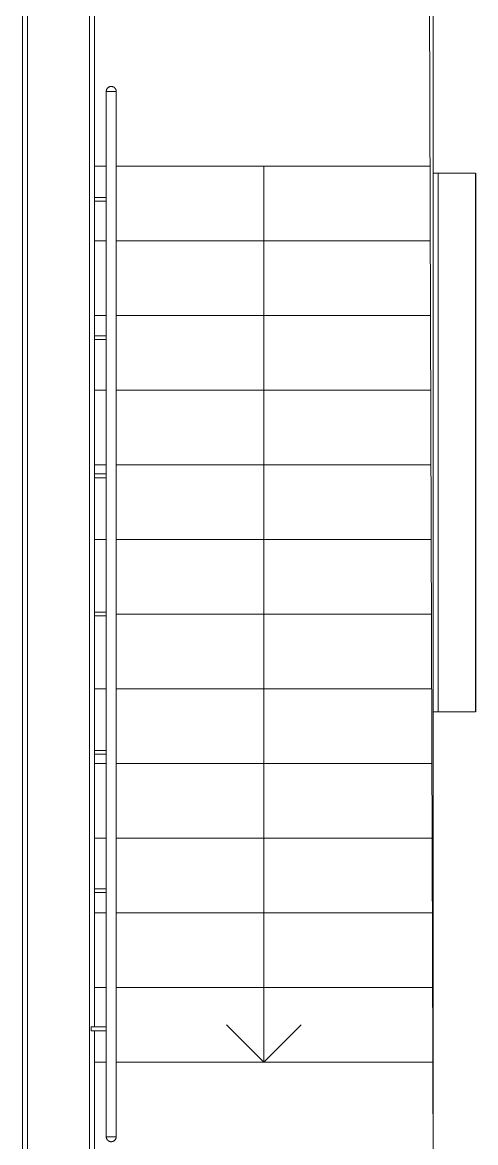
# Model space of a CAD drawing. Header units: millimetres. Extents: x -12447 to 83753, y -46415 to 46712.
# Drawn here: x 43611 to 45432, y 29969 to 34470 of the extents above; entities that cross this region are included whole.
import ezdxf

# ---------------------------------------------------------------- set-up
doc = ezdxf.new("R2010")
doc.units = ezdxf.units.MM
for name, color, linetype, lineweight in [('Лестницы', 7, 'Continuous', 9), ('Ограждение', 7, 'Continuous', 9), ('Перекрытие', 7, 'Continuous', 18), ('Стены внутренние', 7, 'Continuous', 18), ('Стены наружные', 7, 'Continuous', 18), ('Стены несущие', 7, 'Continuous', 30), ('Стены отделка', 7, 'Continuous', 30), ('Стены штриховка', 7, 'Continuous', 9), ('Стрелки вверх', 7, 'Continuous', 18)]:
    doc.layers.add(name, color=color, linetype=linetype, lineweight=lineweight)

# ---------------------------------------------------------------- blocks, each defined once
blk = doc.blocks.new('Тип перил - Перила_Внутренний_-6957739-План полов 1-го этажа')
at = {"layer": 'Ограждение'}
for p, q in [((43947.7, 34192.5), (43947.7, 33909.5)), ((43970, 34192.5), (43965.4, 34192.5)), ((43987.7, 33909.5), (43987.7, 34192.5)), ((43947.7, 33866.9), (43947.7, 30293.8)), ((43987.7, 30293.8), (43987.7, 33866.9)), ((43947.7, 30275.6), (43947.7, 29992.5)), ((43987.7, 29992.5), (43987.7, 30275.6)), ((43965.4, 29992.5), (43970, 29992.5))]:
    blk.add_line(p, q, dxfattribs=at)
at = {"layer": 'Ограждение', "flags": 128}
for points in [[(43947.7, 33866.9), (43947.7, 33869.1), (43947.7, 33871.5), (43947.7, 33873.8), (43947.7, 33876.3), (43947.7, 33878.8), (43947.7, 33881.3), (43947.7, 33883.9), (43947.7, 33886.5), (43947.7, 33889.2), (43947.7, 33891.9), (43947.7, 33894.6), (43947.7, 33897.4), (43947.7, 33900.1), (43947.7, 33902.9), (43947.7, 33905.7), (43947.7, 33908.5), (43947.7, 33909.5)], [(43987.7, 33909.5), (43987.7, 33906.7), (43987.7, 33903.9), (43987.7, 33901.1), (43987.7, 33898.3), (43987.7, 33895.6), (43987.7, 33892.8), (43987.7, 33890.1), (43987.7, 33887.5), (43987.7, 33884.8), (43987.7, 33882.2), (43987.7, 33879.7), (43987.7, 33877.2), (43987.7, 33874.7), (43987.7, 33872.3), (43987.7, 33870), (43987.7, 33867.7), (43987.7, 33866.9)], [(43947.7, 30293.8), (43947.7, 30292.8), (43947.7, 30291.9), (43947.7, 30290.8), (43947.7, 30289.8), (43947.7, 30288.7), (43947.7, 30287.6), (43947.7, 30286.5), (43947.7, 30285.4), (43947.7, 30284.3), (43947.7, 30283.1), (43947.7, 30281.9), (43947.7, 30280.8), (43947.7, 30279.6), (43947.7, 30278.4), (43947.7, 30277.2), (43947.7, 30276), (43947.7, 30275.6)], [(43987.7, 30275.6), (43987.7, 30276.8), (43987.7, 30278), (43987.7, 30279.2), (43987.7, 30280.3), (43987.7, 30281.5), (43987.7, 30282.7), (43987.7, 30283.9), (43987.7, 30285), (43987.7, 30286.1), (43987.7, 30287.2), (43987.7, 30288.3), (43987.7, 30289.4), (43987.7, 30290.5), (43987.7, 30291.5), (43987.7, 30292.5), (43987.7, 30293.5), (43987.7, 30293.8)]]:
    blk.add_lwpolyline(points, dxfattribs=at)
blk = doc.blocks.new('Тип перил - D40-V113-План полов 1-го этажа')
at = {"layer": 'Ограждение', "flags": 128}
for points in [[(0, 20), (0.8, 20), (1.6, 19.9), (2.4, 19.9), (3.2, 19.7), (4, 19.6), (4.8, 19.4), (5.5, 19.2), (6.3, 19), (7, 18.7), (7.8, 18.4), (8.5, 18.1), (9.2, 17.7), (9.9, 17.4), (10.6, 16.9), (11.3, 16.5), (11.9, 16), (12.6, 15.6), (13.2, 15), (13.8, 14.5), (14.3, 13.9), (14.9, 13.3), (15.4, 12.7), (15.9, 12.1), (16.4, 11.5), (16.8, 10.8), (17.2, 10.1), (17.6, 9.4), (18, 8.7), (18.3, 8), (18.6, 7.2), (18.9, 6.5), (19.2, 5.7), (19.4, 5), (19.6, 4.2), (19.7, 3.4), (19.8, 2.6), (19.9, 1.8), (20, 1), (20, 0.2), (20, 0)], [(20, 0), (20, -0.8), (19.9, -1.6), (19.9, -2.4), (19.7, -3.2), (19.6, -4), (19.4, -4.8), (19.2, -5.5), (19, -6.3), (18.7, -7), (18.4, -7.8), (18.1, -8.5), (17.7, -9.2), (17.4, -9.9), (16.9, -10.6), (16.5, -11.3), (16, -11.9), (15.6, -12.6), (15, -13.2), (14.5, -13.8), (13.9, -14.3), (13.3, -14.9), (12.7, -15.4), (12.1, -15.9), (11.5, -16.4), (10.8, -16.8), (10.1, -17.2), (9.4, -17.6), (8.7, -18), (8, -18.3), (7.2, -18.6), (6.5, -18.9), (5.7, -19.2), (5, -19.4), (4.2, -19.6), (3.4, -19.7), (2.6, -19.8), (1.8, -19.9), (1, -20), (0.2, -20), (0, -20)]]:
    blk.add_lwpolyline(points, dxfattribs=at)
blk = doc.blocks.new('Тип перил - D40-V114-План полов 1-го этажа')
at = {"layer": 'Ограждение', "flags": 128}
for points in [[(0, 20), (0.8, 20), (1.6, 19.9), (2.4, 19.9), (3.2, 19.7), (4, 19.6), (4.8, 19.4), (5.5, 19.2), (6.3, 19), (7, 18.7), (7.8, 18.4), (8.5, 18.1), (9.2, 17.7), (9.9, 17.4), (10.6, 16.9), (11.3, 16.5), (11.9, 16), (12.6, 15.6), (13.2, 15), (13.8, 14.5), (14.3, 13.9), (14.9, 13.3), (15.4, 12.7), (15.9, 12.1), (16.4, 11.5), (16.8, 10.8), (17.2, 10.1), (17.6, 9.4), (18, 8.7), (18.3, 8), (18.6, 7.2), (18.9, 6.5), (19.2, 5.7), (19.4, 5), (19.6, 4.2), (19.7, 3.4), (19.8, 2.6), (19.9, 1.8), (20, 1), (20, 0.2), (20, 0)], [(20, 0), (20, -0.8), (19.9, -1.6), (19.9, -2.4), (19.7, -3.2), (19.6, -4), (19.4, -4.8), (19.2, -5.5), (19, -6.3), (18.7, -7), (18.4, -7.8), (18.1, -8.5), (17.7, -9.2), (17.4, -9.9), (16.9, -10.6), (16.5, -11.3), (16, -11.9), (15.6, -12.6), (15, -13.2), (14.5, -13.8), (13.9, -14.3), (13.3, -14.9), (12.7, -15.4), (12.1, -15.9), (11.5, -16.4), (10.8, -16.8), (10.1, -17.2), (9.4, -17.6), (8.7, -18), (8, -18.3), (7.2, -18.6), (6.5, -18.9), (5.7, -19.2), (5, -19.4), (4.2, -19.6), (3.4, -19.7), (2.6, -19.8), (1.8, -19.9), (1, -20), (0.2, -20), (0, -20)]]:
    blk.add_lwpolyline(points, dxfattribs=at)
blk = doc.blocks.new('Тип перил - Перила_Внутренний_-V115-План полов 1-го этажа')
at = {"layer": 'Ограждение'}
for p, q in [((43987.7, 34192.5), (43947.7, 34192.5)), ((43947.7, 34192.5), (43947.7, 33909.5)), ((43987.7, 34192.5), (43987.7, 33909.5)), ((43947.7, 33909.5), (43947.7, 33879.1)), ((43987.7, 33909.5), (43987.7, 33879.1)), ((43947.7, 33879.1), (43947.7, 30306)), ((43987.7, 33879.1), (43987.7, 30306)), ((43947.7, 30275.6), (43947.7, 30306)), ((43987.7, 30275.6), (43987.7, 30306)), ((43947.7, 30275.6), (43947.7, 29992.5)), ((43987.7, 30275.6), (43987.7, 29992.5)), ((43987.7, 29992.5), (43947.7, 29992.5))]:
    blk.add_line(p, q, dxfattribs=at)
blk = doc.blocks.new('ADSK_Ограждение_Опоры_Г_образная - D15 высота60 консоль80-V116-План полов 1-го этажа')
at = {"layer": 'Ограждение'}
for p, q in [((-7.5, 66.9), (-7.5, 20)), ((7.5, 20), (7.5, 66.9))]:
    blk.add_line(p, q, dxfattribs=at)
blk = doc.blocks.new('ADSK_Ограждение_Опоры_Г_образная - D15 высота60 консоль80-16089-План полов 1-го этажа')
at = {"layer": 'Ограждение'}
for p, q in [((-7.5, 80), (-7.5, 20)), ((0, 80), (-7.5, 80)), ((7.5, 80), (0, 80)), ((7.5, 20), (7.5, 80))]:
    blk.add_line(p, q, dxfattribs=at)

msp = doc.modelspace()

# ---------------------------------------------------------------- linework, layer by layer
at = {"layer": 'Лестницы'}
for p, q in [((43947.707, 33892.525), (43900.777, 33892.525)), ((43947.707, 33892.525), (43900.777, 33892.525)), ((45248.988, 33892.525), (43987.707, 33892.525)), ((45248.988, 33892.525), (43987.707, 33892.525)), ((43947.707, 33592.525), (43900.777, 33592.525)), ((43947.707, 33592.525), (43900.777, 33592.525)), ((45249.917, 33592.525), (43987.707, 33592.525)), ((45249.917, 33592.525), (43987.707, 33592.525)), ((43947.707, 33292.525), (43900.777, 33292.525)), ((43947.707, 33292.525), (43900.777, 33292.525)), ((45250.846, 33292.525), (43987.707, 33292.525)), ((45250.846, 33292.525), (43987.707, 33292.525)), ((43947.707, 32992.525), (43900.777, 32992.525)), ((43947.707, 32992.525), (43900.777, 32992.525)), ((45251.775, 32992.525), (43987.707, 32992.525)), ((45251.775, 32992.525), (43987.707, 32992.525)), ((43947.707, 32692.525), (43900.777, 32692.525)), ((43947.707, 32692.525), (43900.777, 32692.525)), ((45252.704, 32692.525), (43987.707, 32692.525)), ((45252.704, 32692.525), (43987.707, 32692.525)), ((43947.707, 32392.525), (43900.777, 32392.525)), ((43947.707, 32392.525), (43900.777, 32392.525)), ((45253.633, 32392.525), (43987.707, 32392.525)), ((45253.633, 32392.525), (43987.707, 32392.525)), ((45254.562, 32092.525), (43987.707, 32092.525)), ((45254.562, 32092.525), (43987.707, 32092.525)), ((43947.707, 31792.525), (43900.777, 31792.525)), ((43947.707, 31792.525), (43900.777, 31792.525)), ((45255.491, 31792.525), (43987.707, 31792.525)), ((45255.491, 31792.525), (43987.707, 31792.525)), ((43947.707, 31492.525), (43900.777, 31492.525)), ((43947.707, 31492.525), (43900.777, 31492.525)), ((45256.42, 31492.525), (43987.707, 31492.525)), ((45256.42, 31492.525), (43987.707, 31492.525)), ((43947.707, 31192.525), (43900.777, 31192.525)), ((43947.707, 31192.525), (43900.777, 31192.525)), ((45257.349, 31192.525), (43987.707, 31192.525)), ((45257.349, 31192.525), (43987.707, 31192.525)), ((43947.707, 30892.525), (43900.777, 30892.525)), ((43947.707, 30892.525), (43900.777, 30892.525)), ((45258.278, 30892.525), (43987.707, 30892.525)), ((45258.278, 30892.525), (43987.707, 30892.525)), ((43947.707, 30592.525), (43900.777, 30592.525)), ((43947.707, 30592.525), (43900.777, 30592.525)), ((45259.207, 30592.525), (43987.707, 30592.525)), ((45259.207, 30592.525), (43987.707, 30592.525)), ((43948.268, 30292.525), (43900.777, 30292.525)), ((45260.136, 30292.525), (43987.64, 30292.525))]:
    msp.add_line(p, q, dxfattribs=at)
at = {"layer": 'Перекрытие'}
for p, q in [((43948.268, 30292.525), (43900.777, 30292.525)), ((45260.136, 30292.525), (43987.64, 30292.525))]:
    msp.add_line(p, q, dxfattribs=at)
at = {"layer": 'Стены внутренние'}
for p, q in [((43630.777, 29624.293), (43630.777, 35634.577)), ((43880.777, 35391.666), (43880.777, 29624.293))]:
    msp.add_line(p, q, dxfattribs=at)
at = {"layer": 'Стены наружные'}
for p, q in [((45261.854, 29737.943), (45219.934, 43274.237)), ((43610.777, 29624.293), (43610.777, 35634.001)), ((45260.854, 33878.813), (45260.854, 35583.813)), ((45261.854, 33863.813), (45261.854, 35598.813)), ((43880.777, 29604.293), (43880.777, 35391.666)), ((43900.777, 35391.666), (43900.777, 30433.338)), ((45260.854, 33878.813), (45261.854, 33878.813)), ((45260.854, 29989.553), (45260.854, 31690.293)), ((45260.854, 31690.293), (45261.854, 31690.293)), ((45261.854, 29965.293), (45261.854, 31700.293)), ((43900.777, 30418.849), (43900.777, 29604.293)), ((45261.854, 29989.553), (45260.854, 29989.553))]:
    msp.add_line(p, q, dxfattribs=at)
at = {"layer": 'Стены несущие'}
msp.add_line((45431.854, 33863.813), (45431.854, 31700.293), dxfattribs=at)
at = {"layer": 'Стены отделка', "lineweight": 9}
for p, q in [((45260.854, 33878.813), (45260.854, 31690.293)), ((45281.854, 33863.813), (45261.854, 33863.813)), ((45261.854, 33863.813), (45261.854, 31700.293)), ((45431.854, 33863.813), (45281.854, 33863.813)), ((45281.854, 31700.293), (45261.854, 31700.293)), ((45431.854, 31700.293), (45281.854, 31700.293)), ((45260.854, 29989.553), (45260.854, 27529.17))]:
    msp.add_line(p, q, dxfattribs=at)
at = {"layer": 'Стены штриховка'}
for p, q in [((45281.854, 31700.293), (45281.854, 33863.813)), ((45281.854, 33863.813), (45281.854, 31700.293))]:
    msp.add_line(p, q, dxfattribs=at)
at = {"layer": 'Стрелки вверх'}
for p, q in [((44581.316, 33892.525), (44581.316, 33592.525)), ((44581.316, 33592.525), (44581.316, 33292.525)), ((44581.316, 33292.525), (44581.316, 32992.525)), ((44581.316, 32992.525), (44581.316, 32692.525)), ((44581.316, 32692.525), (44581.316, 32392.525)), ((44581.316, 32392.525), (44581.316, 32092.525)), ((44581.316, 32092.525), (44581.316, 31792.525)), ((44581.316, 31792.525), (44581.316, 31492.525)), ((44581.316, 31492.525), (44581.316, 31192.525)), ((44581.316, 31192.525), (44581.316, 30892.525)), ((44581.316, 30892.525), (44581.316, 30592.525)), ((44581.316, 30592.525), (44581.316, 30292.525)), ((44581.316, 30292.525), (44431.316, 30442.525)), ((44581.316, 30292.525), (44731.316, 30442.525))]:
    msp.add_line(p, q, dxfattribs=at)

# ---------------------------------------------------------------- block references
at = {"layer": 'Ограждение'}
for name, p, rotation in [('Тип перил - D40-V113-План полов 1-го этажа', (43967.707, 34192.525), 90), ('ADSK_Ограждение_Опоры_Г_образная - D15 высота60 консоль80-V116-План полов 1-го этажа', (43967.707, 33758.956), 90), ('ADSK_Ограждение_Опоры_Г_образная - D15 высота60 консоль80-V116-План полов 1-го этажа', (43967.707, 33203.479), 90), ('ADSK_Ограждение_Опоры_Г_образная - D15 высота60 консоль80-V116-План полов 1-го этажа', (43967.707, 32648.002), 90), ('ADSK_Ограждение_Опоры_Г_образная - D15 высота60 консоль80-V116-План полов 1-го этажа', (43967.707, 32092.525), 90), ('ADSK_Ограждение_Опоры_Г_образная - D15 высота60 консоль80-V116-План полов 1-го этажа', (43967.707, 31537.048), 90), ('ADSK_Ограждение_Опоры_Г_образная - D15 высота60 консоль80-V116-План полов 1-го этажа', (43967.707, 30981.571), 90), ('ADSK_Ограждение_Опоры_Г_образная - D15 высота60 консоль80-16089-План полов 1-го этажа', (43967.707, 30426.094), 90), ('Тип перил - D40-V114-План полов 1-го этажа', (43967.707, 29992.525), 270)]:
    msp.add_blockref(name, p, dxfattribs=dict(at, rotation=rotation))
for name in ['Тип перил - Перила_Внутренний_-6957739-План полов 1-го этажа', 'Тип перил - Перила_Внутренний_-V115-План полов 1-го этажа']:
    msp.add_blockref(name, (0, 0), dxfattribs=at)

doc.saveas('drawing.dxf')
